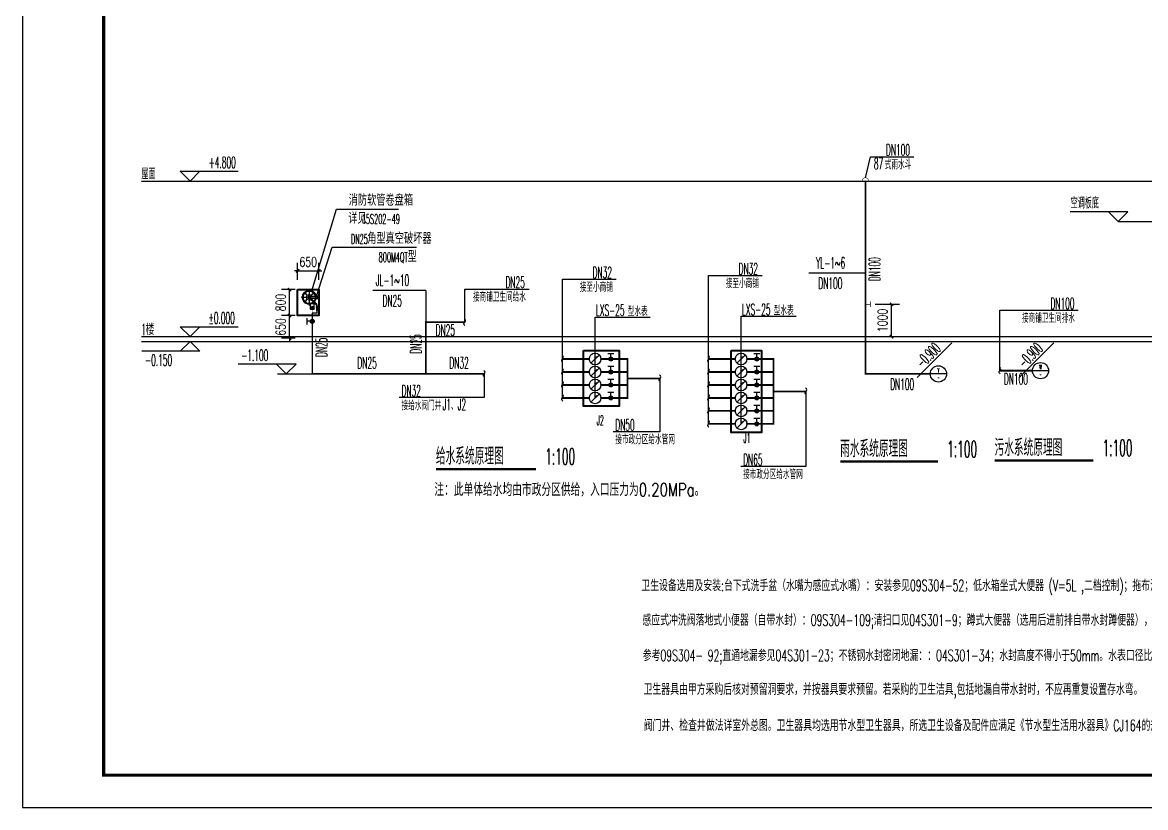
# Model space of a CAD drawing. Extents: x 1725261 to 1937680, y 860327 to 1571294.
# Drawn here: x 1791251 to 1825866, y 1010102 to 1034314 of the extents above; entities that cross this region are included whole.
import ezdxf
from ezdxf.enums import TextEntityAlignment as Align

# ---------------------------------------------------------------- set-up
doc = ezdxf.new("R2010")
doc.units = 0
doc.header["$LTSCALE"] = 1000
doc.header["$MEASUREMENT"] = 0
doc.linetypes.add('ACAD_ISO03W100', pattern=[30, 12, -18])
for name, color, linetype in [('0 @ 1', 7, 'Continuous'), ('DIM_SYMB', 3, 'Continuous'), ('DIM_不分区给水', 3, 'Continuous'), ('DIM_污水', 3, 'Continuous'), ('DIM_消防', 3, 'Continuous'), ('DIM_雨水', 3, 'Continuous'), ('EQUIP_不分区给水', 7, 'Continuous'), ('EQUIP_污水', 7, 'Continuous'), ('PIPE-不分区消火栓', 1, 'X'), ('PIPE-不分区给水', 3, 'J'), ('PIPE-污水', 2, 'W'), ('PIPE-雨水', 4, 'Y'), ('TEL_TEXT @ 1', 7, 'Continuous'), ('TEXT_不分区给水', 7, 'Continuous'), ('TWT', 7, 'Continuous'), ('TWT_DIM', 3, 'Continuous'), ('TWT_ELEV', 3, 'Continuous'), ('TWT_LEAD', 3, 'Continuous'), ('TWT_TEXT', 7, 'Continuous'), ('VALVE_不分区消火栓', 7, 'Continuous'), ('VALVE_不分区给水', 7, 'Continuous'), ('VALVE_给水', 7, 'Continuous'), ('WELL_污水', 2, 'Continuous'), ('图框', 140, 'Continuous')]:
    doc.layers.add(name, color=color, linetype=linetype)
for name, color, linetype, lineweight in [('ZC', 6, 'Continuous', 40), ('元件', 7, 'Continuous', 5), ('箱体', 7, 'Continuous', 5)]:
    doc.layers.add(name, color=color, linetype=linetype, lineweight=lineweight)
doc.styles.add('_TCH_DIM', font='SIMPLEX.shx', dxfattribs={"width": 0.6, "oblique": 10, "bigfont": 'hztxt.shx'})
doc.styles.add('_TCH_DIM_T3', font='SIMPLEX', dxfattribs={"width": 0.705882, "bigfont": 'GBCBIG'})
doc.styles.add('_TWT_PIPEDN', font='SIMPLEX.shx', dxfattribs={"width": 0.6, "oblique": 10, "height": 3, "bigfont": 'HZTXT.shx'})
doc.styles.add('_TWT_SERIAL', font='simplex.shx', dxfattribs={"width": 0.6, "oblique": 10, "height": 3.5, "bigfont": 'aadri.shx'})
doc.styles.add('Annotative', font='simplex.shx', dxfattribs={"width": 0.6, "bigfont": 'aadri.shx'})
doc.styles.get("Standard").update_dxf_attribs({"font": 'gbenor.shx', "bigfont": 'gbcbig.shx'})
doc.styles.add('楷体', font='', dxfattribs={"height": 40})
doc.styles.get('楷体').set_extended_font_data('KaiTi_GB2312')
doc.linetypes.add('J', pattern='A,3,-0.2,["J",Standard,S=0.25,R=0,X=-0.1,Y=-0.115],-0.2', length=3.4)
doc.linetypes.add('W', pattern='A,3,-0.2,["W",Standard,S=0.25,R=0,X=-0.1,Y=-0.115],-0.2', length=3.4)
doc.linetypes.add('X', pattern='A,3,-0.2,["X",Standard,S=0.25,R=0,X=-0.1,Y=-0.115],-0.25', length=3.45)
doc.linetypes.add('Y', pattern='A,2,-0.2,["Y",Standard,S=0.4,R=0,X=-0.1,Y=-0.115],-0.35', length=2.55)
doc.dimstyles.new('_TWT_ARCH&&100', dxfattribs={"dimtxt": 297.5, "dimasz": 100, "dimexe": 250, "dimexo": 300, "dimgap": 126.25, "dimtad": 1, "dimdec": 0, "dimzin": 0, "dimdsep": 46, "dimtxsty": '_TCH_DIM_T3', "dimblk": 'ARCHTICK', "dimcen": 0.09, "dimclrt": 7, "dimazin": 2, "dimtfac": 1, "dimtdec": 0, "dimtix": 1, "dimtmove": 2, "dimatfit": 3, "dimfxl": 0, "dimtolj": 1, "dimtzin": 0, "dimarcsym": 0})

# ---------------------------------------------------------------- blocks, each defined once
blk = doc.blocks.new('$VALVE$00000761')
blk.add_hatch(color=256).paths.add_polyline_path([(79, 153), (0, 257), (-80, 153)])
for p, q in [((-80, 361), (-80, 153)), ((-80, 361), (79, 361)), ((0, 257), (-80, 153)), ((-80, 153), (79, 153)), ((0, 257), (79, 153)), ((79, 153), (79, 361))]:
    blk.add_line(p, q)
at = {"const_width": 15}
blk.add_lwpolyline([(0, 153), (0, 0)], dxfattribs=at)
blk = doc.blocks.new('A$C551E3972')
at = {"layer": 'PIPE-不分区消火栓'}
for points in [[(148, 80), (148, 58), (171, 58)], [(148, 80), (171, 80), (171, 58)]]:
    blk.add_hatch(color=256, dxfattribs=at).paths.add_polyline_path(points)
blk.add_lwpolyline([(-450, 800), (200, 800), (200, 0), (-450, 0)], close=True)
at = {"layer": 'PIPE-不分区消火栓', "ltscale": 0.8, "const_width": 45}
for points in [[(0, 80), (148, 80)], [(148, 80), (148, 156)]]:
    blk.add_lwpolyline(points, dxfattribs=at)
at = {"layer": '元件'}
for p, q in [((-100, 657), (-100, 736)), ((-87, 657), (-87, 736)), ((-187, 570), (-266, 570)), ((-187, 557), (-266, 557)), ((-165, 625), (-220, 681)), ((-220, 446), (-165, 501)), ((-155, 634), (-211, 690)), ((-211, 437), (-155, 492)), ((-103, 554), (123, 329)), ((-100, 391), (-100, 469)), ((-93, 598), (149, 598)), ((-93, 529), (-77, 529)), ((-87, 391), (-87, 469)), ((-84, 573), (141, 347)), ((-40, 529), (149, 529)), ((-31, 634), (24, 690)), ((-22, 625), (33, 681)), ((134, 605), (134, 610)), ((134, 610), (195, 610)), ((134, 605), (195, 605)), ((134, 522), (134, 517)), ((134, 522), (195, 522)), ((134, 517), (195, 517)), ((149, 522), (149, 605)), ((149, 605), (171, 605)), ((149, 522), (171, 522)), ((171, 522), (171, 605)), ((195, 610), (195, 653)), ((195, 653), (200, 653)), ((195, 605), (195, 563)), ((195, 522), (195, 563)), ((195, 517), (195, 473)), ((195, 473), (200, 473)), ((200, 653), (200, 563)), ((200, 473), (200, 563)), ((119, 287), (119, 282)), ((148, 282), (119, 282)), ((134, 250), (122, 246)), ((122, 243), (122, 246)), ((122, 246), (148, 246)), ((122, 243), (148, 243)), ((122, 243), (126, 236)), ((148, 295), (126, 295)), ((126, 236), (148, 236)), ((148, 295), (127, 295)), ((127, 295), (127, 295)), ((127, 197), (148, 197)), ((127, 175), (127, 197)), ((127, 175), (148, 175)), ((130, 287), (130, 282)), ((131, 156), (131, 160)), ((166, 160), (131, 160)), ((131, 156), (166, 156)), ((134, 250), (134, 260)), ((134, 250), (148, 250)), ((135, 295), (135, 298)), ((135, 262), (136, 262)), ((135, 160), (135, 175)), ((136, 262), (148, 262)), ((137, 197), (137, 175)), ((138, 263), (138, 273)), ((138, 273), (148, 273)), ((140, 287), (140, 282)), ((142, 282), (142, 273)), ((142, 282), (148, 282)), ((148, 295), (170, 295)), ((148, 295), (170, 295)), ((154, 282), (148, 282)), ((148, 282), (178, 282)), ((159, 273), (148, 273)), ((161, 262), (148, 262)), ((163, 250), (148, 250)), ((174, 246), (148, 246)), ((174, 243), (148, 243)), ((171, 236), (148, 236)), ((170, 197), (148, 197)), ((170, 175), (148, 175)), ((154, 282), (154, 273)), ((157, 287), (157, 282)), ((159, 263), (159, 273)), ((160, 197), (160, 175)), ((161, 298), (161, 295)), ((161, 262), (161, 262)), ((161, 175), (161, 160)), ((163, 250), (163, 260)), ((163, 250), (174, 246)), ((166, 160), (166, 156)), ((167, 287), (167, 282)), ((170, 295), (170, 295)), ((170, 175), (170, 197)), ((174, 243), (171, 236)), ((174, 243), (174, 246)), ((178, 287), (178, 282))]:
    blk.add_line(p, q, dxfattribs=at)
at = {"layer": '元件', "linetype": 'ACAD_ISO03W100'}
for p, q in [((-93, 306), (-93, 797)), ((226, 563), (-341, 563)), ((148, 218), (148, 125))]:
    blk.add_line(p, q, dxfattribs=at)
at = {"layer": '元件'}
for centre, radius, start, end in [((-93, 563), 217, 9.2069, 311.5602), ((-93, 563), 199, 10.0154, 311.2607), ((-205, 696), 8.67, 129.9802, 225), ((-93, 563), 182, 95.0198, 129.9802), ((-109, 736), 8.67, 0, 95.0198), ((-78, 736), 8.67, 84.9802, 180), ((-93, 563), 182, 50.0198, 84.9802), ((18, 696), 8.67, 315, 50.0198), ((-93, 563), 182, 140.0198, 174.9802), ((-266, 578), 8.67, 174.9802, 270), ((-266, 548), 8.67, 90, 185.0198), ((-93, 563), 182, 185.0198, 219.9802), ((-226, 675), 8.67, 45, 140.0198), ((-226, 452), 8.67, 219.9802, 315), ((-205, 431), 8.67, 135, 230.0198), ((-93, 563), 182, 230.0198, 264.9802), ((-187, 578), 8.67, 270, 350.8459), ((-187, 548), 8.67, 9.1541, 90), ((-93, 563), 86.7, 144.1541, 170.8459), ((-93, 563), 86.7, 189.1541, 215.8459), ((-171, 619), 8.67, 324.1541, 45), ((-171, 508), 8.67, 315, 35.8459), ((-149, 641), 8.67, 225, 305.8459), ((-149, 486), 8.67, 54.1541, 135), ((-93, 563), 52, 41.8103, 300.5225), ((-93, 563), 86.7, 99.1541, 125.8459), ((-93, 563), 86.7, 234.1541, 260.8459), ((-93, 563), 34.7, 90, 270), ((-109, 391), 8.67, 264.9802, 0), ((-109, 657), 8.67, 279.1541, 0), ((-109, 469), 8.67, 0, 80.8459), ((-93, 563), 13, 45, 225), ((-78, 657), 8.67, 180, 260.8459), ((-78, 469), 8.67, 99.1541, 180), ((-78, 391), 8.67, 180, 275.0198), ((-93, 563), 86.7, 54.1541, 80.8459), ((-93, 563), 86.7, 279.1541, 305.8459), ((-93, 563), 182, 275.0198, 309.9802), ((-38, 641), 8.67, 234.1541, 315), ((-38, 486), 8.67, 120.5225, 125.8459), ((-16, 619), 8.67, 135, 215.8459), ((-16, 508), 8.67, 144.1541, 149.4775), ((-93, 563), 86.7, 23.5782, 35.8459), ((-93, 563), 86.7, 324.1541, 336.4218), ((18, 431), 8.67, 309.9802, 329.4775), ((39, 675), 8.67, 39.9802, 135), ((39, 452), 8.67, 300.5225, 320.0198), ((-93, 563), 182, 10.9806, 39.9802), ((-93, 563), 182, 320.0198, 349.0194), ((-93, 563), 199, 318.7393, 349.9846), ((-93, 563), 217, 318.4398, 350.7931), ((92, 298), 69.3, 0, 45), ((126, 287), 7.8, 90, 180), ((173, 217), 50.9, 158.7996, 203.8385), ((92, 298), 43.3, 0, 45), ((120, 287), 9.92, 358.384, 49.2689), ((135, 260), 1.73, 90, 180), ((136, 263), 1.73, 270, 0), ((148, 286), 8.71, 90, 173.9744), ((148, 286), 8.71, 6.0256, 90), ((161, 263), 1.73, 180, 270), ((161, 260), 1.73, 0, 90), ((177, 287), 9.92, 130.7311, 181.616), ((170, 287), 7.8, 0, 90), ((123, 217), 50.9, 336.1615, 21.2004)]:
    blk.add_arc(centre, radius, start, end, dxfattribs=at)
at = {"layer": '箱体'}
blk.add_lwpolyline([(200, 800), (-450, 800), (-450, 0), (200, 0)], close=True, dxfattribs=at)
at = {"layer": 'VALVE_给水', "xscale": 0.8, "yscale": 0.8, "zscale": 0.8}
blk.add_blockref('$VALVE$00000761', (0, 80), dxfattribs=at)
at = {"insert": (125, 572), "char_height": 12.74, "width": 185.86, "attachment_point": 3, "style": '楷体'}
blk.add_mtext('{\\fArial|b0|i0|c0|p32;JPS}系列消防软管卷盘', dxfattribs=at)
blk = doc.blocks.new('A$C18B071EE')
at = {"layer": 'DIM_雨水'}
blk.add_line((250, 0), (-250, 0), dxfattribs=at)
blk.add_circle((0, 0), 250, dxfattribs=at)
at = {"layer": 'DIM_雨水', "color": 7, "style": '_TWT_SERIAL'}
for s, width, p, p2 in [('Y', 0.6, (-31, 46), (31, 46)), ('-', 0.466667, (-27, -180), (27, -180))]:
    blk.add_text(s, height=134, dxfattribs=dict(at, width=width)).set_placement(p, p2, align=Align.FIT)
blk = doc.blocks.new('$TWTSYS$00000187')
blk.add_circle((0, 0, 0), 0.5)
blk = doc.blocks.new('A$C67B35354')
at = {"layer": 'DIM_污水'}
blk.add_line((250, 0), (-250, 0), dxfattribs=at)
at = {"layer": 'WELL_污水', "xscale": 500, "yscale": 500, "zscale": 500}
blk.add_blockref('$TWTSYS$00000187', (0, 0), dxfattribs=at)
at = {"layer": 'DIM_污水', "color": 7, "style": '_TWT_SERIAL'}
for s, height, width, p, p2 in [('W', 132, 0.6, (-38, 46), (38, 46)), ('-', 134, 0.466667, (-27, -180), (27, -180))]:
    blk.add_text(s, height=height, dxfattribs=dict(at, width=width)).set_placement(p, p2, align=Align.FIT)
blk = doc.blocks.new('_ArchTick')
at = {"color": 0, "linetype": 'ByBlock', "const_width": 0.4}
blk.add_lwpolyline([(-0.5, -0.5), (0.5, 0.5)], dxfattribs=at)
blk = doc.blocks.new('*D165')
at = {"layer": 'Defpoints', "color": 0}
for p in [(1817232, 1025624), (1818037, 1025624), (1817232, 1024624)]:
    blk.add_point(p, dxfattribs=at)
at = {"layer": 'TWT_DIM', "color": 0, "lineweight": -2}
for p, q in [((1817532, 1025624), (1818287, 1025624)), ((1818037, 1024624), (1818037, 1025624)), ((1817532, 1024624), (1818287, 1024624))]:
    blk.add_line(p, q, dxfattribs=at)
at = {"layer": 'TWT_DIM', "color": 0, "lineweight": -2, "xscale": 100, "yscale": 100, "zscale": 100}
for p, rotation in [((1818037, 1025624), 90), ((1818037, 1024624), 270)]:
    blk.add_blockref('_ArchTick', p, dxfattribs=dict(at, rotation=rotation))
at = {"layer": 'TWT_DIM', "color": 7, "insert": (1817762, 1025124), "char_height": 297.5, "attachment_point": 5, "rotation": 90, "style": '_TCH_DIM_T3'}
blk.add_mtext('\\A1;1000', dxfattribs=at)
blk = doc.blocks.new('*D166')
at = {"layer": 'Defpoints', "color": 0}
for p in [(1800383, 1026653), (1799733, 1026075), (1800383, 1026075)]:
    blk.add_point(p, dxfattribs=at)
at = {"layer": 'TWT_DIM', "color": 0, "lineweight": -2}
for p, q in [((1799733, 1026375), (1799733, 1026903)), ((1800383, 1026375), (1800383, 1026903)), ((1799733, 1026653), (1799633, 1026653)), ((1799733, 1026653), (1800383, 1026653)), ((1800383, 1026653), (1800483, 1026653))]:
    blk.add_line(p, q, dxfattribs=at)
at = {"layer": 'TWT_DIM', "color": 0, "lineweight": -2, "xscale": 100, "yscale": 100, "zscale": 100}
blk.add_blockref('_ArchTick', (1799733, 1026653), dxfattribs=at)
at = {"layer": 'TWT_DIM', "color": 0, "lineweight": -2, "xscale": 100, "yscale": 100, "zscale": 100, "rotation": 180}
blk.add_blockref('_ArchTick', (1800383, 1026653), dxfattribs=at)
at = {"layer": 'TWT_DIM', "color": 7, "insert": (1800058, 1026928), "char_height": 297.5, "attachment_point": 5, "style": '_TCH_DIM_T3'}
blk.add_mtext('\\A1;650', dxfattribs=at)
blk = doc.blocks.new('*D167')
at = {"layer": 'Defpoints', "color": 0}
for p in [(1799484, 1026075), (1799958, 1026075), (1799958, 1025274)]:
    blk.add_point(p, dxfattribs=at)
at = {"layer": 'TWT_DIM', "color": 0, "lineweight": -2}
for p, q in [((1799658, 1026075), (1799234, 1026075)), ((1799484, 1025274), (1799484, 1026075)), ((1799658, 1025274), (1799234, 1025274))]:
    blk.add_line(p, q, dxfattribs=at)
at = {"layer": 'TWT_DIM', "color": 0, "lineweight": -2, "xscale": 100, "yscale": 100, "zscale": 100}
for p, rotation in [((1799484, 1026075), 90), ((1799484, 1025274), 270)]:
    blk.add_blockref('_ArchTick', p, dxfattribs=dict(at, rotation=rotation))
at = {"layer": 'TWT_DIM', "color": 7, "insert": (1799209, 1025675), "char_height": 297.5, "attachment_point": 5, "rotation": 90, "style": '_TCH_DIM_T3'}
blk.add_mtext('\\A1;800', dxfattribs=at)
blk = doc.blocks.new('*D168')
at = {"layer": 'Defpoints', "color": 0}
for p in [(1799484, 1025274), (1799958, 1025274), (1799958, 1024574)]:
    blk.add_point(p, dxfattribs=at)
at = {"layer": 'TWT_DIM', "color": 0, "lineweight": -2}
for p, q in [((1799484, 1025274), (1799484, 1025374)), ((1799658, 1025274), (1799234, 1025274)), ((1799484, 1024574), (1799484, 1025274)), ((1799658, 1024574), (1799234, 1024574)), ((1799484, 1024574), (1799484, 1024474))]:
    blk.add_line(p, q, dxfattribs=at)
at = {"layer": 'TWT_DIM', "color": 0, "lineweight": -2, "xscale": 100, "yscale": 100, "zscale": 100}
for p, rotation in [((1799484, 1025274), 270), ((1799484, 1024574), 90)]:
    blk.add_blockref('_ArchTick', p, dxfattribs=dict(at, rotation=rotation))
at = {"layer": 'TWT_DIM', "color": 7, "insert": (1799209, 1024924), "char_height": 297.5, "attachment_point": 5, "rotation": 90, "style": '_TCH_DIM_T3'}
blk.add_mtext('\\A1;650', dxfattribs=at)
blk = doc.blocks.new('$TwtSys$00000132')
at = {"elevation": 0}
blk.add_lwpolyline([(7, -101, -0.575183), (0, 0, 0.604745), (-11, 101, 16.924828)], format="xyb", dxfattribs=at)
blk = doc.blocks.new('$VALVE$00000497')
for p, q in [((78, 138), (-78, 138)), ((0, 50), (0, 138))]:
    blk.add_line(p, q)
at = {"const_width": 49.6}
blk.add_lwpolyline([(25, 0, 1), (-25, 0, 1)], format="xyb", close=True, dxfattribs=at)
blk.add_circle((0, 0), 50)
blk = doc.blocks.new('$VALVE$00000742')
blk.add_line((-93, -93), (93, 93))
blk.add_lwpolyline([(93, 93, 0, 50, 0), (-13, 22, 50, 50, 0)], format="xyseb")
blk.add_circle((0, 0), 150)
for p in [(-150, 0), (150, 0)]:
    blk.add_point(p)
blk = doc.blocks.new('$ATTACHMENT$00000217')
blk.add_line((-150, 0), (150, 0))
at = {"const_width": 15}
blk.add_lwpolyline([(-99, 0, -1), (101, 0)], format="xyb", dxfattribs=at)
blk = doc.blocks.new('$ATTACHMENT$00000073')
at = {"const_width": 20}
for points in [[(0, 0), (150, 0)], [(150, 90), (150, -90)]]:
    blk.add_lwpolyline(points, dxfattribs=at)

msp = doc.modelspace()

# ---------------------------------------------------------------- hatches: boundary and pattern name
at = {"layer": 'PIPE-不分区消火栓'}
msp.add_hatch(color=256, dxfattribs=at).paths.add_polyline_path([(1800183, 1023474.3), (1800160.5, 1023474.3), (1800160.5, 1023446.8)])
at = {"layer": 'PIPE-不分区给水'}
for points in [[(1803683, 1025074.3), (1803655.5, 1025074.3), (1803655.5, 1025101.8)], [(1803683, 1025074.3), (1803683, 1025101.8), (1803655.5, 1025101.8)], [(1809899.9, 1023933.8), (1809899.9, 1023961.3), (1809927.4, 1023961.3)], [(1809899.9, 1023933.8), (1809927.4, 1023933.8), (1809927.4, 1023961.3)], [(1814399.9, 1023933.8), (1814399.9, 1023961.3), (1814427.4, 1023961.3)], [(1814399.9, 1023933.8), (1814427.4, 1023933.8), (1814427.4, 1023961.3)], [(1800183, 1023474.3), (1800183, 1023446.8), (1800160.5, 1023446.8)], [(1809899.9, 1022733.8), (1809899.9, 1022706.3), (1809927.4, 1022706.3)], [(1809899.9, 1022733.8), (1809927.4, 1022733.8), (1809927.4, 1022706.3)], [(1814399.9, 1021933.8), (1814399.9, 1021906.3), (1814427.4, 1021906.3)], [(1814399.9, 1021933.8), (1814427.4, 1021933.8), (1814427.4, 1021906.3)]]:
    msp.add_hatch(color=256, dxfattribs=at).paths.add_polyline_path(points)
at = {"layer": 'PIPE-雨水'}
for points in [[(1817231.8, 1023474.3), (1817231.8, 1023446.8), (1817204.3, 1023446.8)], [(1817231.8, 1023474.3), (1817204.3, 1023474.3), (1817204.3, 1023446.8)]]:
    msp.add_hatch(color=256, dxfattribs=at).paths.add_polyline_path(points)

# ---------------------------------------------------------------- linework, layer by layer
at = {"layer": 'DIM_SYMB', "const_width": 70}
for points in [[(1816454.1, 1020771.8), (1819472.2, 1020771.8)], [(1821211.9, 1020805.4), (1824256.4, 1020805.4)], [(1803994.6, 1020541.4), (1807083.8, 1020541.4)]]:
    msp.add_lwpolyline(points, dxfattribs=at)
at = {"layer": 'DIM_不分区给水'}
for p, q in [((1817233.2, 1029524.3), (1817393.7, 1030171.8)), ((1817393.7, 1030171.8), (1818719.9, 1030171.8)), ((1816854.8, 1026584.3), (1815492.4, 1026584.3)), ((1817231.8, 1026584.3), (1816854.8, 1026584.3)), ((1803306, 1026047.4), (1802051.3, 1026047.4)), ((1803683, 1026047.4), (1803306, 1026047.4)), ((1804883, 1025074.3), (1804883, 1026091)), ((1804883, 1026091), (1806869.6, 1026091))]:
    msp.add_line(p, q, dxfattribs=at)
at = {"layer": 'DIM_污水'}
for p, q in [((1807900.2, 1022733.8), (1807900.2, 1026392.7)), ((1807900.2, 1026392.7), (1809549.9, 1026392.7)), ((1812400.2, 1021933.8), (1812400.2, 1026509.4)), ((1812400.2, 1026509.4), (1814049.9, 1026509.4)), ((1821378.7, 1023574.3), (1821378.7, 1025439.1)), ((1821378.7, 1025439.1), (1823790.9, 1025439.1)), ((1808899.8, 1022733.8), (1808899.8, 1025226.9)), ((1808899.8, 1025226.9), (1810600.6, 1025226.9)), ((1813399.9, 1021934), (1813399.6, 1025251.9)), ((1813399.6, 1025251.9), (1815100.5, 1025251.9)), ((1810900.2, 1023333.8), (1810900.2, 1021693.4)), ((1815400.2, 1022933.8), (1815400.2, 1020620.5)), ((1810900.2, 1021693.4), (1809452.1, 1021693.4)), ((1815400.2, 1020620.5), (1813392.9, 1020620.5))]:
    msp.add_line(p, q, dxfattribs=at)
at = {"layer": 'DIM_消防'}
for p, q in [((1819894.2, 1024434.3), (1818828.2, 1023368.3)), ((1823041.1, 1024434.3), (1821975.1, 1023368.3))]:
    msp.add_line(p, q, dxfattribs=at)
at = {"layer": 'DIM_雨水'}
for p, q in [((1805483, 1023474.3), (1805483, 1022743)), ((1805483, 1022743), (1802864.2, 1022743))]:
    msp.add_line(p, q, dxfattribs=at)
at = {"layer": 'PIPE-不分区消火栓', "const_width": 45}
msp.add_lwpolyline([(1800183, 1023474.3), (1800183, 1025354.3)], dxfattribs=at)
at = {"layer": 'PIPE-不分区给水', "const_width": 55}
for points in [[(1803683, 1023474.3), (1803683, 1025074.3)], [(1803683, 1025074.3), (1804883, 1025074.3)], [(1807899.9, 1023933.8), (1808719.8, 1023933.8)], [(1809079.8, 1023933.8), (1809899.9, 1023933.8)], [(1809899.9, 1023933.8), (1809899.9, 1023533.8)], [(1812399.9, 1023933.8), (1813219.8, 1023933.8)], [(1813579.8, 1023933.8), (1814399.9, 1023933.8)], [(1814399.9, 1023933.8), (1814399.9, 1023533.8)], [(1807899.9, 1023533.8), (1808719.8, 1023533.8)], [(1809079.8, 1023533.8), (1809899.9, 1023533.8)], [(1809899.9, 1023533.8), (1809899.9, 1023333.8)], [(1812399.9, 1023533.8), (1813219.8, 1023533.8)], [(1813579.8, 1023533.8), (1814399.9, 1023533.8)], [(1814399.9, 1023533.8), (1814399.9, 1023133.8)], [(1800183, 1023474.3), (1803683, 1023474.3)], [(1803683, 1023474.3), (1805483, 1023474.3)], [(1809899.9, 1023333.8), (1810899.9, 1023333.8)], [(1809899.9, 1023333.8), (1809899.9, 1023133.8)], [(1807899.9, 1023133.8), (1808719.8, 1023133.8)], [(1809079.8, 1023133.8), (1809899.9, 1023133.8)], [(1809899.9, 1023133.8), (1809899.9, 1022733.8)], [(1812399.9, 1023133.8), (1813219.8, 1023133.8)], [(1813579.8, 1023133.8), (1814399.9, 1023133.8)], [(1814399.9, 1023133.8), (1814399.9, 1022933.8)], [(1814399.9, 1022933.8), (1815399.9, 1022933.8)], [(1814399.9, 1022933.8), (1814399.9, 1022733.8)], [(1807899.9, 1022733.8), (1808719.8, 1022733.8)], [(1809079.8, 1022733.8), (1809899.9, 1022733.8)], [(1812399.9, 1022733.8), (1813219.8, 1022733.8)], [(1813579.8, 1022733.8), (1814399.9, 1022733.8)], [(1814399.9, 1022733.8), (1814399.9, 1022333.8)], [(1812399.9, 1022333.8), (1813219.8, 1022333.8)], [(1813579.8, 1022333.8), (1814399.9, 1022333.8)], [(1814399.9, 1022333.8), (1814399.9, 1021933.8)], [(1812399.9, 1021933.8), (1813219.8, 1021933.8)], [(1813579.8, 1021933.8), (1814399.9, 1021933.8)]]:
    msp.add_lwpolyline(points, dxfattribs=at)
at = {"layer": 'PIPE-污水', "const_width": 55}
msp.add_lwpolyline([(1821378.7, 1023574.3), (1822378.7, 1023574.3)], dxfattribs=at)
at = {"layer": 'PIPE-雨水', "const_width": 55}
for points in [[(1817231.8, 1029424.3), (1817231.8, 1025624.3)], [(1817231.8, 1025624.3), (1817231.8, 1023474.3)], [(1817231.8, 1023474.3), (1819231.8, 1023474.3)]]:
    msp.add_lwpolyline(points, dxfattribs=at)
at = {"layer": 'TWT'}
for p, q in [((1794916, 1029424.3), (1842650.9, 1029424.3)), ((1794916, 1024624.3), (1842650.9, 1024624.3)), ((1794916, 1024474.3), (1842650.9, 1024474.3))]:
    msp.add_line(p, q, dxfattribs=at)
at = {"layer": 'TWT', "color": 8}
msp.add_line((1825022.1, 1028174.3), (1841850.9, 1028174.3), dxfattribs=at)
at = {"layer": 'TWT_ELEV'}
for p, q in [((1796416, 1029424.3), (1796116, 1029724.3)), ((1796116, 1029724.3), (1797900.3, 1029724.3)), ((1796416, 1029424.3), (1796716, 1029724.3)), ((1825322.1, 1028474.3), (1823537.8, 1028474.3)), ((1825022.1, 1028174.3), (1824722.1, 1028474.3)), ((1825022.1, 1028174.3), (1825322.1, 1028474.3)), ((1803683, 1026047.4), (1803683, 1025074.3)), ((1796416, 1024624.3), (1796116, 1024924.3)), ((1796116, 1024924.3), (1797900.3, 1024924.3)), ((1796416, 1024624.3), (1796716, 1024924.3)), ((1796416, 1024474.3), (1796116, 1024174.3)), ((1796416, 1024474.3), (1796716, 1024174.3)), ((1796716, 1024174.3), (1794931.8, 1024174.3)), ((1799683, 1023774.3), (1797898.8, 1023774.3)), ((1799383, 1023474.3), (1799083, 1023774.3)), ((1799383, 1023474.3), (1799683, 1023774.3)), ((1799110.4, 1023474.3), (1800183, 1023474.3))]:
    msp.add_line(p, q, dxfattribs=at)
at = {"layer": 'TWT_LEAD'}
for p, q in [((1800166.9, 1026040.1), (1800928.2, 1028558.3)), ((1800928.2, 1028558.3), (1802840.1, 1028558.3)), ((1800246.3, 1025643.1), (1800797.4, 1027378.9)), ((1800797.4, 1027378.9), (1803400.3, 1027378.9))]:
    msp.add_line(p, q, dxfattribs=at)
at = {"layer": 'ZC'}
for points in [[(1808547.5, 1024193.4), (1809645.3, 1024193.4), (1809645.3, 1022480.2), (1808547.5, 1022480.2)], [(1813094.9, 1024201.2), (1814031.4, 1024201.2), (1814031.4, 1021668.9), (1813094.9, 1021668.9)]]:
    msp.add_lwpolyline(points, close=True, dxfattribs=at)
at = {"layer": '图框'}
msp.add_lwpolyline([(1791250.9, 1010102), (1850650.9, 1010102), (1850650.9, 1052102), (1791250.9, 1052102)], close=True, dxfattribs=at)
at = {"layer": '图框', "const_width": 100}
msp.add_lwpolyline([(1793750.9, 1011102), (1849650.9, 1011102), (1849650.9, 1051102), (1793750.9, 1051102)], close=True, dxfattribs=at)

# ---------------------------------------------------------------- block references
at = {"layer": 'EQUIP_不分区给水'}
for p in [(1804883, 1025074.3), (1807899.9, 1023933.8), (1812399.9, 1023933.8), (1805483, 1023474.3), (1807899.9, 1023533.8), (1812399.9, 1023533.8), (1807899.9, 1023133.8), (1810899.9, 1023333.8), (1812399.9, 1023133.8), (1815399.9, 1022933.8), (1807899.9, 1022733.8), (1812399.9, 1022733.8), (1812399.9, 1022333.8), (1812399.9, 1021933.8)]:
    msp.add_blockref('$TwtSys$00000132', p, dxfattribs=at)
at = {"layer": 'EQUIP_污水'}
for name, p in [('$ATTACHMENT$00000217', (1817231.8, 1029424.3)), ('$ATTACHMENT$00000073', (1817231.8, 1025624.3)), ('$TwtSys$00000132', (1821378.7, 1023574.3))]:
    msp.add_blockref(name, p, dxfattribs=at)
at = {"layer": 'VALVE_不分区消火栓', "xscale": 1.2, "yscale": 1.2, "zscale": 1.2, "rotation": 90}
msp.add_blockref('$VALVE$00000497', (1800183, 1025096.9), dxfattribs=at)
at = {"layer": 'VALVE_不分区给水', "xscale": 1.2, "yscale": 1.2, "zscale": 1.2}
for name, p in [('$VALVE$00000742', (1808899.8, 1023933.8)), ('$VALVE$00000497', (1809383.5, 1023933.8)), ('$VALVE$00000742', (1813399.8, 1023933.8)), ('$VALVE$00000497', (1813883.5, 1023933.8)), ('$VALVE$00000742', (1808899.8, 1023533.8)), ('$VALVE$00000497', (1809383.5, 1023533.8)), ('$VALVE$00000742', (1813399.8, 1023533.8)), ('$VALVE$00000497', (1813883.5, 1023533.8)), ('$VALVE$00000742', (1808899.8, 1023133.8)), ('$VALVE$00000497', (1809383.5, 1023133.8)), ('$VALVE$00000742', (1813399.8, 1023133.8)), ('$VALVE$00000497', (1813883.5, 1023133.8)), ('$VALVE$00000742', (1808899.8, 1022733.8)), ('$VALVE$00000497', (1809383.5, 1022733.8)), ('$VALVE$00000742', (1813399.8, 1022733.8)), ('$VALVE$00000497', (1813883.5, 1022733.8)), ('$VALVE$00000742', (1813399.8, 1022333.8)), ('$VALVE$00000497', (1813883.5, 1022333.8)), ('$VALVE$00000742', (1813399.8, 1021933.8)), ('$VALVE$00000497', (1813883.5, 1021933.8))]:
    msp.add_blockref(name, p, dxfattribs=at)
at = {"layer": 'ZC'}
for name, p in [('A$C551E3972', (1800183, 1025274.3)), ('A$C18B071EE', (1819481.8, 1023474.3)), ('A$C67B35354', (1822628.7, 1023574.3))]:
    msp.add_blockref(name, p, dxfattribs=at)

# ---------------------------------------------------------------- texts
at = {"layer": '0 @ 1', "color": 0, "style": 'Annotative', "width": 0.75}
msp.add_text('注：此单体给水均由市政分区供给，入口压力为0.20MPa。', height=400, rotation=360, dxfattribs=at).set_placement((1803946.1, 1019707.8))
at = {"layer": 'DIM_SYMB', "color": 7, "style": '_TWT_SERIAL'}
for s, height, width, p in [('雨水系统原理图', 523.62, 0.6, (1816454.1, 1020907.7)), ('污水系统原理图', 523.62, 0.6, (1821211.9, 1020941.3)), ('给水系统原理图', 523.62, 0.6, (1803994.6, 1020677.3)), ('1:100', 500, 0.48, (1807363.8, 1020677.3)), ('1:100', 500, 0.48, (1819752.2, 1020907.7)), ('1:100', 500, 0.48, (1824536.4, 1020941.3))]:
    msp.add_text(s, height=height, dxfattribs=dict(at, width=width)).set_placement(p)
at = {"layer": 'DIM_不分区给水', "color": 7, "style": '_TWT_SERIAL'}
for s, height, width, p in [('DN100', 350, 0.48, (1817863.9, 1030206.8)), ('87', 350, 0.48, (1817494.2, 1029786.8)), ('式雨水斗', 261.81, 0.6, (1817827.9, 1029786.8)), ('YL-1~6', 350, 0.48, (1815710, 1026724.3)), ('JL-1~10', 350, 0.48, (1802140.6, 1026187.4)), ('DN25', 350, 0.48, (1806137.9, 1026126)), ('DN100', 350, 0.48, (1815780.6, 1026094.3)), ('接商铺卫生间给水', 261.81, 0.6, (1805133.9, 1025706)), ('DN25', 350, 0.48, (1802347.8, 1025557.4))]:
    msp.add_text(s, height=height, dxfattribs=dict(at, width=width)).set_placement(p)
at = {"layer": 'DIM_污水', "color": 7, "style": '_TWT_SERIAL'}
for s, height, width, p in [('DN32', 350, 0.48, (1808821.9, 1026427.7)), ('DN32', 350, 0.48, (1813321.9, 1026544.4)), ('接至小商铺', 261.81, 0.6, (1812928.3, 1026124.4)), ('接至小商铺', 261.81, 0.6, (1808428.3, 1026007.7)), ('LXS-25', 350, 0.48, (1813423.6, 1025286.9)), ('DN100', 350, 0.48, (1822934.9, 1025474.1)), ('LXS-25', 350, 0.48, (1808923.7, 1025261.9)), ('型水表', 261.81, 0.6, (1809907.7, 1025261.9)), ('型水表', 261.81, 0.6, (1814407.6, 1025286.9)), ('接商铺卫生间排水', 261.81, 0.6, (1822055.2, 1025054.1)), ('DN50', 350, 0.48, (1809522.1, 1021728.4)), ('接市政分区给水管网', 261.81, 0.6, (1809522.1, 1021308.4)), ('DN65', 350, 0.48, (1813462.9, 1020655.5)), ('接市政分区给水管网', 261.81, 0.6, (1813462.9, 1020235.5))]:
    msp.add_text(s, height=height, dxfattribs=dict(at, width=width)).set_placement(p)
at = {"layer": 'DIM_消防', "color": 7, "style": '_TWT_SERIAL', "width": 0.48}
for s, rotation, p in [('DN100', 90, (1817690.1, 1026333.6)), ('DN25', 90, (1803552.1, 1024097.7)), ('DN25', 90, (1800643, 1023995.6)), ('-0.900', 45, (1818992, 1023631)), ('-0.900', 45, (1822138.9, 1023631))]:
    msp.add_text(s, height=350, rotation=rotation, dxfattribs=at).set_placement(p)
for s, p in [('DN25', (1803984.3, 1024651.7)), ('DN25', (1801573, 1023638.5)), ('DN32', (1804409.4, 1023638.5)), ('DN100', (1817994.1, 1022983)), ('DN100', (1821499.7, 1023145.9))]:
    msp.add_text(s, height=350, dxfattribs=at).set_placement(p)
at = {"layer": 'DIM_雨水', "color": 7, "style": '_TWT_SERIAL'}
for s, height, width, p in [('DN32', 350, 0.48, (1802934.2, 1022778)), ('接给水阀门井', 261.81, 0.6, (1802934.2, 1022358)), ('J1', 350, 0.48, (1804199.6, 1022358)), ('J2', 350, 0.48, (1804665.6, 1022358)), ('、', 261.8, 0.6, (1804455.6, 1022358))]:
    msp.add_text(s, height=height, dxfattribs=dict(at, width=width)).set_placement(p)
at = {"layer": 'TEL_TEXT @ 1', "style": 'Annotative', "width": 0.6}
for s, p in [('卫生设备选用及安装:台下式洗手盆（水嘴为感应式水嘴）：安装参见09S304-52；低水箱坐式大便器 (V=5L ,二档控制)；拖布池09S304-24；', (1810325.5, 1016775.6)), ('感应式冲洗阀落地式小便器（自带水封）：09S304-109;清扫口见04S301-9；蹲式大便器（选用后进前排自带水封蹲便器），配脚踏式柄型自闭式冲洗阀（不锈钢材质）', (1810359.8, 1015710.1, 0)), ('参考09S304- 92;直通地漏参见04S301-23；不锈钢水封密闭地漏：：04S301-34；水封高度不得小于50mm。水表口径比管径小一号，安装见01SS105-8/9。', (1810367.8, 1014617.6, 0)), ('卫生器具由甲方采购后核对预留洞要求，并按器具要求预留。若采购的卫生洁具,包括地漏自带水封时，不应再重复设置存水弯。', (1810394.3, 1013575.6, 0)), ('阀门井、检查井做法详室外总图。卫生器具均选用节水型卫生器具，所选卫生设备及配件应满足《节水型生活用水器具》CJ164的规定，卫生器具用水效率等级应达到二级。', (1810400.3, 1012462.1, 0))]:
    msp.add_text(s, height=350, dxfattribs=at).set_placement(p)
at = {"layer": 'TEXT_不分区给水', "style": '_TWT_PIPEDN', "width": 0.48}
for s, p in [('J2', (1808949.2, 1021893.9)), ('J1', (1813471.6, 1021348.1))]:
    msp.add_text(s, height=300, dxfattribs=at).set_placement(p)
at = {"layer": 'TWT_ELEV', "color": 7, "style": '_TWT_SERIAL', "width": 0.48}
for s, p in [('+4.800', (1796990.3, 1029824.4)), ('空调板底', (1823556.5, 1028574.4)), ('%%P0.000', (1796990.3, 1025024.4)), ('-0.150', (1795029, 1023724.2)), ('-1.100', (1797992.8, 1023874.4))]:
    msp.add_text(s, height=350, dxfattribs=at).set_placement(p)
at = {"layer": 'TWT_LEAD', "color": 7, "style": '_TCH_DIM'}
for s, height, width, p in [('消防软管卷盘箱', 350, 0.6, (1801305.4, 1028663.3)), ('详见', 350, 0.6, (1801291.1, 1028103.3)), ('15S202-49', 297.5, 0.423529, (1801711.1, 1028103.3)), ('DN25', 297.5, 0.423529, (1801373.8, 1027483.9)), ('角型真空破坏器', 350, 0.6, (1801876.3, 1027483.9)), ('800M4QT', 297.5, 0.423529, (1802230.3, 1026923.9)), ('型', 350, 0.6, (1803122.8, 1026923.9))]:
    msp.add_text(s, height=height, dxfattribs=dict(at, width=width)).set_placement(p)
at = {"layer": 'TWT_TEXT', "style": '_TWT_SERIAL'}
for s, width, p in [('屋面', 0.48, (1794916, 1029474.3)), ('1', 0.48, (1794916, 1024674.3)), ('楼', 0.6, (1795044, 1024674.3))]:
    msp.add_text(s, height=350, dxfattribs=dict(at, width=width)).set_placement(p)

# ---------------------------------------------------------------- dimensions: what is measured, and where the dimension line sits
at = {"layer": 'TWT_DIM'}
for p1, p2, distance, picture, middle in [((1799733, 1026074.7), (1800383, 1026074.7), 578.6, '*D166', (1800058, 1026928.3)), ((1799957.5, 1025274.3), (1799957.5, 1026074.7), 473.1, '*D167', (1799209.4, 1025674.5)), ((1817231.8, 1024624.3), (1817231.8, 1025624.3), -805.6, '*D165', (1817762.4, 1025124.3))]:
    dim = msp.add_aligned_dim(p1=p1, p2=p2, distance=distance, dimstyle='_TWT_ARCH&&100', dxfattribs=at)
    dim.commit()
    dim.dimension.update_dxf_attribs({"geometry": picture, "text_midpoint": middle})
dim = msp.add_aligned_dim(p1=(1799957.5, 1024574.3), p2=(1799957.5, 1025274.3), distance=473.1, text='650', dimstyle='_TWT_ARCH&&100', dxfattribs=at)
dim.commit()
dim.dimension.update_dxf_attribs({"geometry": '*D168', "text_midpoint": (1799209.4, 1024924.3)})

doc.saveas('drawing.dxf')
